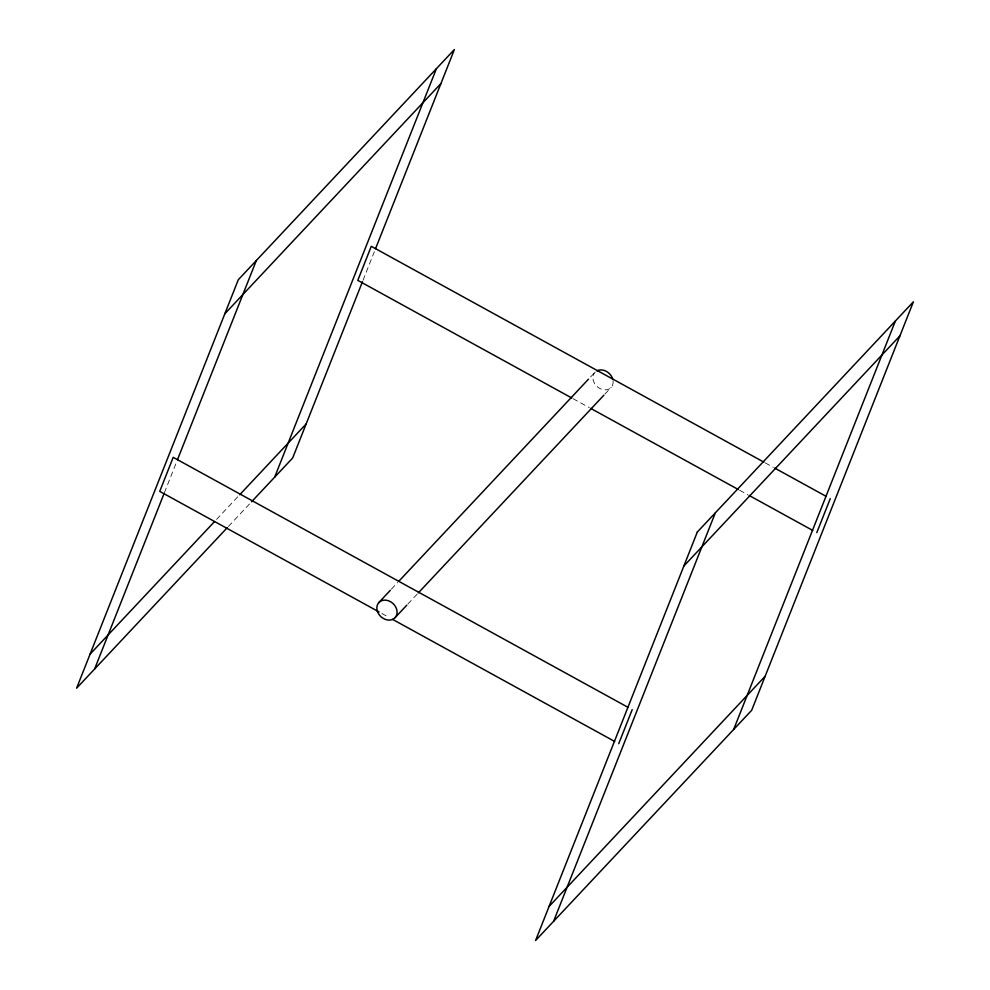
<?xml version="1.0" encoding="UTF-8"?>
<svg xmlns="http://www.w3.org/2000/svg" width="990" height="990" viewBox="0 0 990 990"><rect width="100%" height="100%" fill="white"/><g stroke="black" fill="none" stroke-linecap="round" stroke-linejoin="round"><path stroke-width="0.74" stroke-dasharray="4.95 3.71" d="M164.414 492.711L176.888 461.179M363.045 280.257L374.393 251.596M216.562 519.404L238.689 495.817M228.381 526.494L249.455 504.034M391.384 589.186L397.708 582.442M590.597 376.955L594.804 372.463M407.843 604.073L417.322 593.963M604.939 394.082L611.263 387.338M765.282 462.899L773.4 467.367M573.074 398.698L589.322 407.632M739.617 490.236L747.735 494.703M381.781 613.441L388.55 617.154M613.132 381.15A11.088 8.935 43.2 0 1 600.014 388.587A11.088 8.935 43.2 0 1 595.25 372.005"/><path stroke-width="1.49" d="M94.607 669.005L163.845 494.146M177.458 459.744L256.336 260.519M274.663 477.168L436.404 68.681M362.476 281.692L292.669 457.986L251.571 501.782M375.532 248.725L454.41 49.5L238.33 279.7L76.601 688.199L227.329 527.608M618.725 743.688L632.202 709.644M553.596 921.319L715.337 512.832M733.664 729.482L895.393 320.995M816.787 532.669L830.264 498.626M224.854 313.743L440.934 83.544M90.078 654.155L214.459 521.643M239.753 494.691L306.145 423.955M378.737 602.663L390.332 590.312M398.76 581.328L588.481 379.195M395.196 617.537L406.779 605.187M418.374 592.837L603.888 395.196M683.855 566.045L899.922 335.845M549.066 906.456L765.146 676.257M763.921 462.157L371.275 246.312L357.798 280.356L571.725 397.955M774.749 468.109L826.205 496.386M590.683 408.375L738.255 489.493M749.096 495.446L812.728 530.43M628.143 707.404L173.213 457.331L159.737 491.374L379.071 611.944M392.609 619.394L614.666 741.448M596.809 370.879A11.088 8.935 43.2 0 1 612.897 379.714M697.331 532.014L535.59 940.5L751.67 710.3L913.399 301.802L697.331 532.014M377.45 611.461A11.088 8.935 43.2 0 0 394.75 617.995A11.088 8.935 43.2 0 0 388.699 600.843A11.088 8.935 43.2 0 0 377.45 611.461"/></g></svg>
